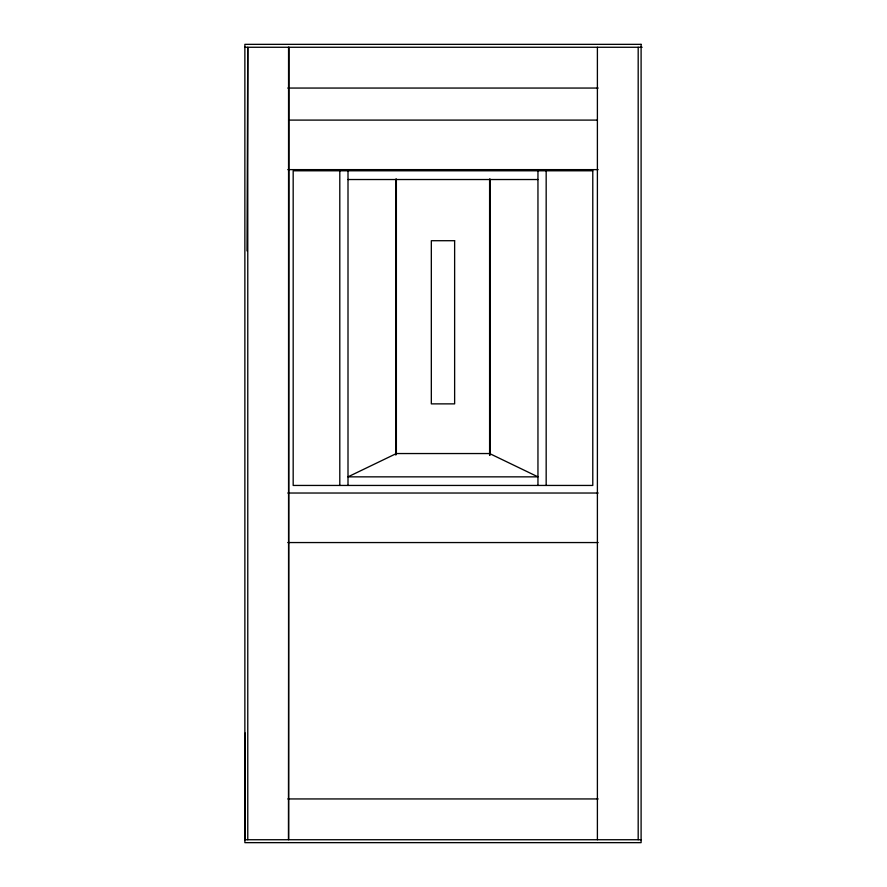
<?xml version="1.0" encoding="UTF-8"?>
<svg xmlns="http://www.w3.org/2000/svg" width="887" height="887" viewBox="0 0 887 887"><rect width="100%" height="100%" fill="white"/><g stroke="black" fill="none" stroke-linecap="round" stroke-linejoin="round"><path stroke-width="1.33" d="M289.007 47.266L288.563 839.734L288.563 47.266M245.255 733.061L244.867 839.734L641.101 839.734M247.029 250.921L247.772 47.266L247.772 839.734M244.867 47.266L642.133 47.266M287.809 88.057L598.148 88.057M288.563 120.1L597.394 120.1M287.809 169.628L598.148 169.628M348.003 179.529L537.954 179.529M287.809 493.028L598.148 493.028M287.809 542.556L598.148 542.556M287.809 798.943L598.148 798.943M638.185 47.266L638.185 839.734M597.394 47.266L597.394 839.734M546.17 170.792L546.17 485.444M537.954 170.792L537.954 485.444M490.123 179.074L490.123 455.086M489.602 179.074L489.602 455.208M396.367 179.074L396.367 453.822M395.835 179.074L395.835 455.086M348.003 170.792L348.003 485.444M339.799 170.792L339.799 485.444M396.367 453.545L348.003 476.851L537.954 476.851L489.602 453.545L396.367 453.545M641.101 44.35L244.867 44.35L244.867 842.65L641.101 842.65L641.101 44.35M592.782 170.792L293.176 170.792L293.176 485.444L592.782 485.444L592.782 170.792M454.632 240.71L431.326 240.71L431.326 403.873L454.632 403.873L454.632 240.71"/></g></svg>
